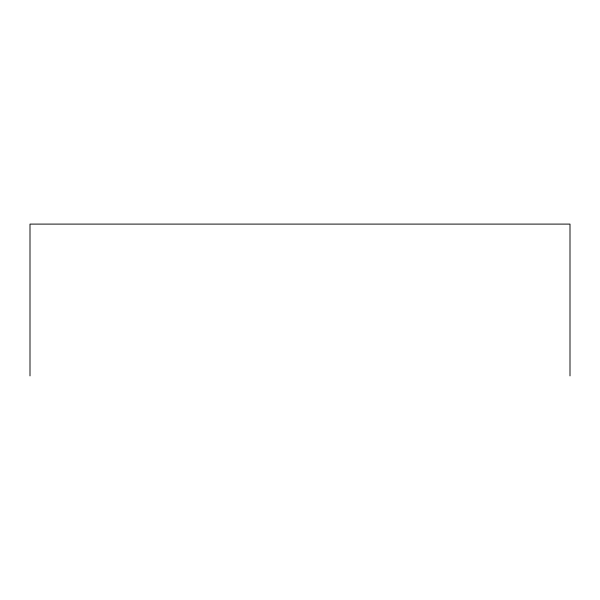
<?xml version="1.0" encoding="UTF-8"?>
<svg xmlns="http://www.w3.org/2000/svg" width="600" height="600" viewBox="0 0 600 600"><rect width="100%" height="100%" fill="white"/><g stroke="black" fill="none" stroke-linecap="round" stroke-linejoin="round"><path stroke-width="0.9" d="M570 375.9L570 224.1L30 224.1L30 375.9"/></g></svg>
